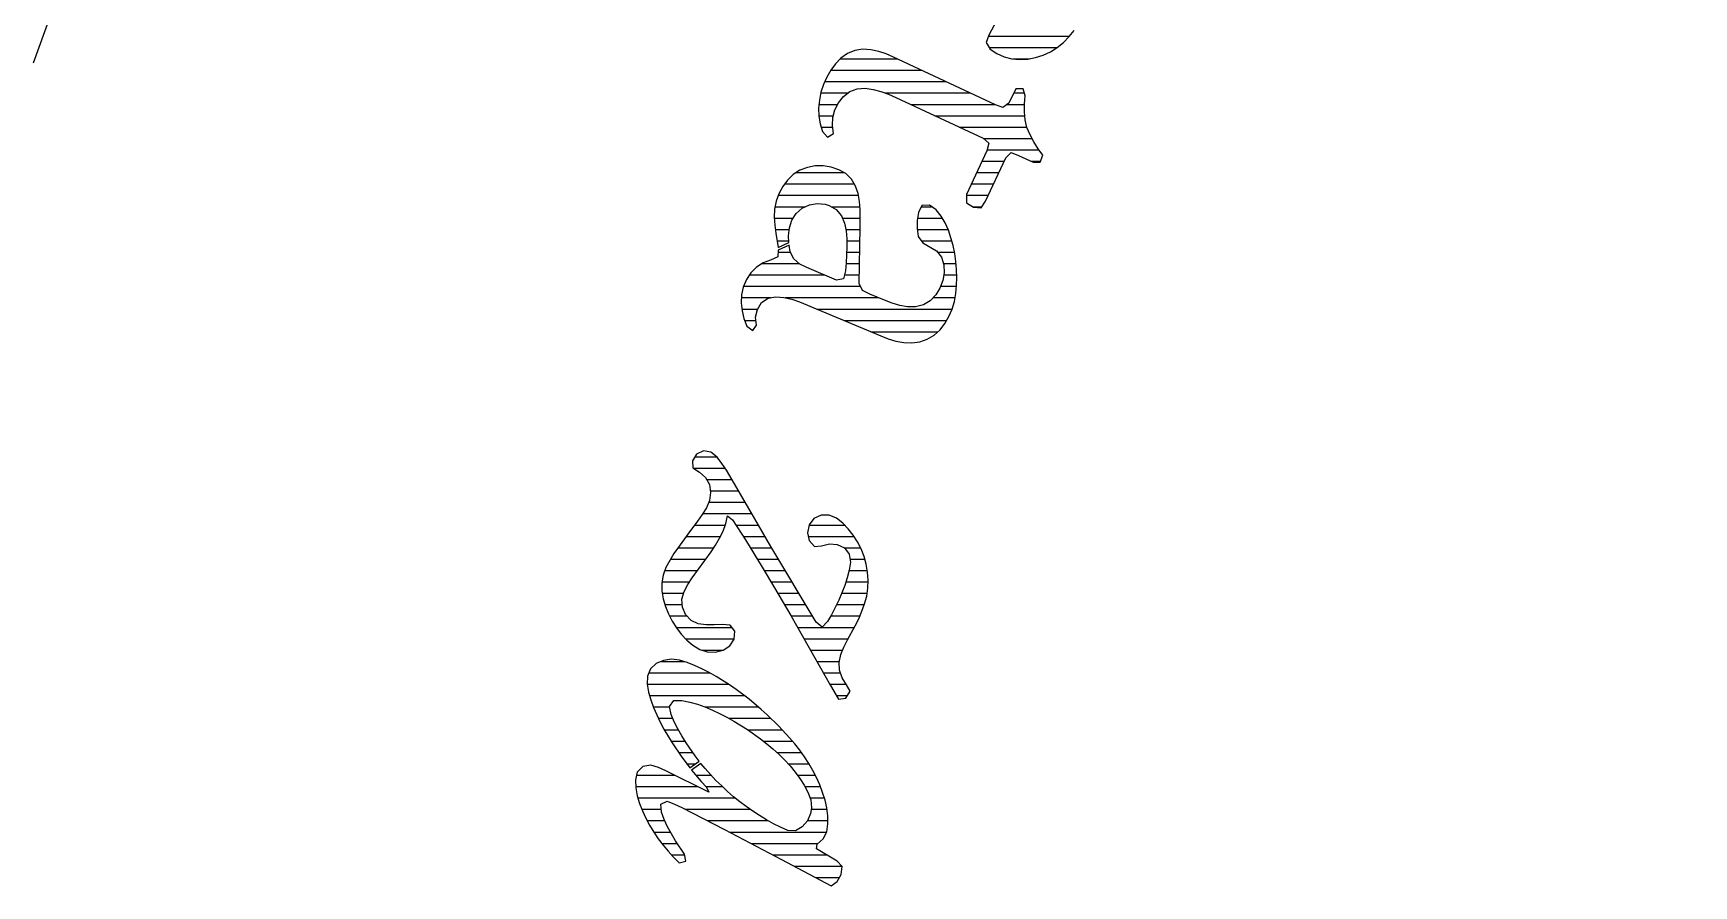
# Model space of a CAD drawing. Extents: x 0 to 93.7, y 0 to 54.9.
# Drawn here: x 36.22 to 50.83, y 28.53 to 36.03 of the extents above; entities that cross this region are included whole.
import ezdxf

# ---------------------------------------------------------------- set-up
doc = ezdxf.new("R2010")
doc.units = 0
doc.layers.add('20', color=53, linetype='CONTINUOUS')
doc.layers.add('21', color=4, linetype='CONTINUOUS')

msp = doc.modelspace()

# ---------------------------------------------------------------- linework, layer by layer
at = {"layer": '20'}
msp.add_arc((62.0718, 26.5935), 27.4295, 10.0802, 160.47, dxfattribs=at)
at = {"layer": '21'}
for p, q in [((44.6947, 36.1334), (44.6284, 36.0089)), ((44.6284, 36.0089), (44.6038, 35.943)), ((44.6038, 35.943), (44.6381, 35.886)), ((44.6251, 36), (45.3379, 36)), ((45.2297, 35.9011), (45.2846, 35.9454)), ((45.2846, 35.9454), (45.3343, 35.9955)), ((45.3343, 35.9955), (45.3786, 36.0504)), ((43.3269, 35.8078), (43.278, 35.7571)), ((43.3194, 35.8), (43.8233, 35.8)), ((43.3845, 35.8484), (43.3269, 35.8078)), ((43.4498, 35.8748), (43.3845, 35.8484)), ((43.5194, 35.8852), (43.4498, 35.8748)), ((43.5898, 35.8811), (43.5194, 35.8852)), ((43.6587, 35.8661), (43.5898, 35.8811)), ((43.7255, 35.8434), (43.6587, 35.8661)), ((43.7902, 35.8154), (43.7255, 35.8434)), ((44.6852, 35.3972), (43.7902, 35.8154)), ((44.6297, 35.9), (45.228, 35.9)), ((44.6381, 35.886), (44.6971, 35.8474)), ((44.6971, 35.8474), (44.7615, 35.8188)), ((44.7615, 35.8188), (44.8297, 35.8011)), ((44.8297, 35.8011), (44.8999, 35.7942)), ((44.8411, 35.8), (44.9829, 35.8)), ((44.8999, 35.7942), (44.9703, 35.7976)), ((44.9703, 35.7976), (45.0396, 35.8108)), ((45.0396, 35.8108), (45.1065, 35.8329)), ((45.1065, 35.8329), (45.1702, 35.8633)), ((45.1702, 35.8633), (45.2297, 35.9011)), ((43.2369, 35.6998), (43.2021, 35.6384)), ((43.278, 35.7571), (43.2369, 35.6998)), ((43.237, 35.7), (44.0372, 35.7)), ((43.1509, 35.5072), (43.1366, 35.4382)), ((43.173, 35.5742), (43.1509, 35.5072)), ((43.2021, 35.6384), (43.173, 35.5742)), ((43.1847, 35.6), (44.2512, 35.6)), ((43.3487, 35.4704), (43.4044, 35.5132)), ((43.4044, 35.5132), (43.4705, 35.537)), ((43.4705, 35.537), (43.5408, 35.5417)), ((43.5408, 35.5417), (43.6106, 35.5321)), ((43.6106, 35.5321), (43.6786, 35.5134)), ((43.6786, 35.5134), (43.7448, 35.489)), ((44.8649, 35.5373), (44.8045, 35.4097)), ((44.9298, 35.5365), (44.8649, 35.5373)), ((44.9478, 35.4763), (44.9298, 35.5365)), ((43.1366, 35.4382), (43.1305, 35.3679)), ((43.1305, 35.3679), (43.1328, 35.2974)), ((43.1333, 35.4), (43.2981, 35.4)), ((43.1494, 35.5), (43.3873, 35.5)), ((43.2735, 35.3519), (43.3056, 35.4147)), ((43.3056, 35.4147), (43.3487, 35.4704)), ((43.7149, 35.5), (44.4652, 35.5)), ((43.7448, 35.489), (43.8096, 35.461)), ((43.8096, 35.461), (44.5766, 35.1023)), ((43.9401, 35.4), (44.6791, 35.4)), ((44.7512, 35.3728), (44.6852, 35.3972)), ((44.8045, 35.4097), (44.7512, 35.3728)), ((44.7905, 35.4), (44.9424, 35.4)), ((44.8473, 35.5), (44.9407, 35.5)), ((44.9416, 35.3354), (44.9425, 35.4059)), ((44.9425, 35.4059), (44.9478, 35.4763)), ((43.1327, 35.3), (43.259, 35.3)), ((43.1328, 35.2974), (43.1436, 35.2277)), ((43.1436, 35.2277), (43.163, 35.16)), ((43.2519, 35.2138), (43.2545, 35.2841)), ((43.2607, 35.1438), (43.2519, 35.2138)), ((43.2545, 35.2841), (43.2735, 35.3519)), ((44.1539, 35.3), (44.9441, 35.3)), ((44.9464, 35.265), (44.9416, 35.3354)), ((44.9625, 35.1965), (44.9464, 35.265)), ((43.1515, 35.2), (43.2536, 35.2)), ((43.163, 35.16), (43.2075, 35.1127)), ((43.2075, 35.1127), (43.2607, 35.1438)), ((44.3677, 35.2), (44.9617, 35.2)), ((44.5766, 35.1023), (44.6292, 35.0586)), ((44.5794, 35.1), (45.0088, 35.1)), ((44.9913, 35.1321), (44.9625, 35.1965)), ((45.0251, 35.0702), (44.9913, 35.1321)), ((45.0623, 35.0103), (45.0251, 35.0702)), ((44.6099, 34.9919), (44.4304, 34.6084)), ((44.5979, 34.5476), (44.7772, 34.9312)), ((44.6292, 35.0586), (44.6099, 34.9919)), ((44.6122, 35), (45.0697, 35)), ((44.7772, 34.9312), (44.8239, 34.9771)), ((44.8239, 34.9771), (44.8894, 34.9517)), ((44.8894, 34.9517), (45.0172, 34.8918)), ((45.1034, 34.9529), (45.0623, 35.0103)), ((45.0801, 34.891), (45.1034, 34.9529)), ((42.9068, 34.782), (42.8561, 34.7331)), ((42.966, 34.8201), (42.9068, 34.782)), ((42.9347, 34.8), (43.3521, 34.8)), ((43.0316, 34.8458), (42.966, 34.8201)), ((43.1008, 34.8592), (43.0316, 34.8458)), ((43.1713, 34.8601), (43.1008, 34.8592)), ((43.2408, 34.8485), (43.1713, 34.8601)), ((43.3073, 34.8253), (43.2408, 34.8485)), ((43.3687, 34.7907), (43.3073, 34.8253)), ((43.4195, 34.7421), (43.3687, 34.7907)), ((44.5201, 34.8), (44.7159, 34.8)), ((44.5669, 34.9), (44.7626, 34.9)), ((44.9997, 34.9), (45.0835, 34.9)), ((45.0172, 34.8918), (45.0801, 34.891)), ((42.8144, 34.6762), (42.781, 34.6141)), ((42.8561, 34.7331), (42.8144, 34.6762)), ((42.8318, 34.7), (43.4444, 34.7)), ((43.4554, 34.6815), (43.4195, 34.7421)), ((43.4774, 34.6146), (43.4554, 34.6815)), ((44.4733, 34.7), (44.6692, 34.7)), ((42.7419, 34.4792), (42.739, 34.4087)), ((42.7557, 34.5483), (42.7419, 34.4792)), ((42.746, 34.5), (43.0121, 34.5)), ((42.781, 34.6141), (42.7557, 34.5483)), ((42.7756, 34.6), (43.4799, 34.6)), ((42.9329, 34.4402), (42.985, 34.4875)), ((42.985, 34.4875), (43.0488, 34.517)), ((43.0488, 34.517), (43.1183, 34.5276)), ((43.1183, 34.5276), (43.1884, 34.5208)), ((43.1884, 34.5208), (43.2245, 34.5091)), ((43.2245, 34.5091), (43.2853, 34.4739)), ((43.2403, 34.5), (43.4931, 34.5)), ((43.4895, 34.5451), (43.4774, 34.6146)), ((43.4951, 34.4748), (43.4895, 34.5451)), ((44.0393, 34.5107), (44.01, 34.4478)), ((44.0343, 34.5), (44.1236, 34.5)), ((44.1059, 34.5125), (44.0393, 34.5107)), ((44.1633, 34.4721), (44.1059, 34.5125)), ((44.4304, 34.6084), (44.4321, 34.5328)), ((44.4306, 34.6), (44.6224, 34.6)), ((44.4321, 34.5328), (44.4919, 34.4963)), ((44.4858, 34.5), (44.5669, 34.5)), ((44.4919, 34.4963), (44.5611, 34.4911)), ((44.5611, 34.4911), (44.5979, 34.5476)), ((42.739, 34.4087), (42.744, 34.3384)), ((42.7396, 34.4), (42.9076, 34.4)), ((42.744, 34.3384), (42.7529, 34.2684)), ((42.873, 34.314), (42.8954, 34.3806)), ((42.8954, 34.3806), (42.9329, 34.4402)), ((43.2853, 34.4739), (43.3314, 34.4209)), ((43.3314, 34.4209), (43.3588, 34.3561)), ((43.3403, 34.4), (43.4964, 34.4)), ((43.3588, 34.3561), (43.3722, 34.2869)), ((43.4965, 34.4042), (43.4951, 34.4748)), ((43.4951, 34.3173), (43.4965, 34.4042)), ((43.9986, 34.3782), (43.9968, 34.3078)), ((44.01, 34.4478), (43.9986, 34.3782)), ((44.0021, 34.4), (44.2184, 34.4)), ((44.2081, 34.4178), (44.1633, 34.4721)), ((44.2435, 34.3568), (44.2081, 34.4178)), ((44.272, 34.2922), (44.2435, 34.3568)), ((42.7489, 34.3), (42.8716, 34.3)), ((42.7529, 34.2684), (42.773, 34.1414)), ((42.7638, 34.2), (42.8679, 34.2)), ((42.8662, 34.2438), (42.873, 34.314)), ((42.8685, 34.1858), (42.8662, 34.2438)), ((43.3697, 34.3), (43.4948, 34.3)), ((43.3722, 34.2869), (43.3776, 34.2166)), ((43.3776, 34.2166), (43.3786, 34.146)), ((43.3778, 34.2), (43.4932, 34.2)), ((43.4869, 33.8234), (43.4951, 34.3173)), ((43.9968, 34.3078), (44.007, 34.2381)), ((43.9979, 34.3), (44.2686, 34.3)), ((44.007, 34.2381), (44.0461, 34.1815)), ((44.0333, 34.2), (44.3017, 34.2)), ((44.2949, 34.2255), (44.272, 34.2922)), ((44.3131, 34.1574), (44.2949, 34.2255)), ((42.7705, 34.0603), (42.7083, 34.0294)), ((42.7742, 34.1165), (42.7705, 34.0603)), ((42.773, 34.1414), (42.8685, 34.1858)), ((42.7731, 34.1), (42.8827, 34.1)), ((42.8711, 34.161), (42.7742, 34.1165)), ((42.8808, 34.1039), (42.8711, 34.161)), ((42.9109, 34.0406), (42.8808, 34.1039)), ((42.9647, 33.9955), (42.9109, 34.0406)), ((43.3786, 34.146), (43.3736, 34.005)), ((43.3769, 34.1), (43.4915, 34.1)), ((44.0461, 34.1815), (44.1688, 34.1125)), ((44.1688, 34.1125), (44.2117, 34.0571)), ((44.1785, 34.1), (44.3248, 34.1)), ((44.2117, 34.0571), (44.2321, 33.9898)), ((44.3272, 34.0882), (44.3131, 34.1574)), ((44.3374, 34.0184), (44.3272, 34.0882)), ((42.5332, 33.9172), (42.4946, 33.8582)), ((42.5219, 33.9), (43.1815, 33.9)), ((42.5829, 33.9671), (42.5332, 33.9172)), ((42.6422, 34.0051), (42.5829, 33.9671)), ((42.6343, 34), (42.9594, 34)), ((42.7083, 34.0294), (42.6422, 34.0051)), ((43.028, 33.9646), (42.9647, 33.9955)), ((43.2882, 33.8551), (43.028, 33.9646)), ((43.3664, 33.9348), (43.3502, 33.8664)), ((43.3581, 33.9), (43.4882, 33.9)), ((43.3736, 34.005), (43.3664, 33.9348)), ((43.3731, 34), (43.4899, 34)), ((44.2341, 33.9195), (44.2219, 33.8501)), ((44.229, 34), (44.3391, 34)), ((44.2307, 33.9), (44.3454, 33.9)), ((44.2321, 33.9898), (44.2341, 33.9195)), ((44.3438, 33.9481), (44.3374, 34.0184)), ((44.3461, 33.8776), (44.3438, 33.9481)), ((42.4677, 33.7931), (42.4527, 33.7243)), ((42.4946, 33.8582), (42.4677, 33.7931)), ((42.4705, 33.8), (43.4985, 33.8)), ((43.3502, 33.8664), (43.2882, 33.8551)), ((43.5172, 33.7621), (43.4869, 33.8234)), ((43.5799, 33.7302), (43.5172, 33.7621)), ((44.1972, 33.7841), (44.1612, 33.7235)), ((44.2219, 33.8501), (44.1972, 33.7841)), ((44.2031, 33.8), (44.3434, 33.8)), ((44.3372, 33.7369), (44.3441, 33.8071)), ((44.3441, 33.8071), (44.3461, 33.8776)), ((42.4527, 33.7243), (42.4493, 33.6538)), ((42.4493, 33.6538), (42.4564, 33.5837)), ((42.4515, 33.7), (42.712, 33.7)), ((42.5911, 33.5969), (42.6277, 33.6567)), ((42.6277, 33.6567), (42.6861, 33.6952)), ((42.6861, 33.6952), (42.7552, 33.7079)), ((42.7552, 33.7079), (42.8254, 33.7027)), ((42.8254, 33.7027), (42.8941, 33.6868)), ((42.8371, 33.7), (43.6542, 33.7)), ((42.8941, 33.6868), (42.9609, 33.664)), ((42.9609, 33.664), (43.6765, 33.3634)), ((43.7106, 33.6771), (43.5799, 33.7302)), ((43.7761, 33.6508), (43.7106, 33.6771)), ((43.8435, 33.63), (43.7761, 33.6508)), ((43.913, 33.6187), (43.8435, 33.63)), ((43.9835, 33.6199), (43.913, 33.6187)), ((44.0517, 33.6373), (43.9835, 33.6199)), ((44.1124, 33.6728), (44.0517, 33.6373)), ((44.1612, 33.7235), (44.1124, 33.6728)), ((44.1386, 33.7), (44.3304, 33.7)), ((44.3044, 33.5999), (44.3245, 33.6675)), ((44.3245, 33.6675), (44.3372, 33.7369)), ((42.4548, 33.6), (42.593, 33.6)), ((42.4564, 33.5837), (42.4732, 33.5152)), ((42.4732, 33.5152), (42.4998, 33.4499)), ((42.4794, 33.5), (42.5787, 33.5)), ((42.5525, 33.4115), (42.5827, 33.4584)), ((42.576, 33.5282), (42.5911, 33.5969)), ((42.5827, 33.4584), (42.576, 33.5282)), ((43.1134, 33.6), (44.3044, 33.6)), ((43.3514, 33.5), (44.2567, 33.5)), ((44.1987, 33.418), (44.2418, 33.4738)), ((44.2418, 33.4738), (44.2766, 33.5351)), ((44.2766, 33.5351), (44.3044, 33.5999)), ((42.4998, 33.4499), (42.5525, 33.4115)), ((43.5894, 33.4), (44.1791, 33.4)), ((43.6765, 33.3634), (43.7422, 33.3377)), ((43.7422, 33.3377), (43.8099, 33.3177)), ((43.8099, 33.3177), (43.8793, 33.3053)), ((43.9497, 33.3025), (44.0196, 33.3115)), ((44.0196, 33.3115), (44.0863, 33.3342)), ((44.0863, 33.3342), (44.1467, 33.3704)), ((44.1467, 33.3704), (44.1987, 33.418)), ((43.8793, 33.3053), (43.9497, 33.3025)), ((42.0549, 32.3244), (42.0196, 32.2641)), ((42.0406, 32.3), (42.2322, 32.3)), ((42.1182, 32.3523), (42.0549, 32.3244)), ((42.1823, 32.3412), (42.1182, 32.3523)), ((42.2364, 32.2965), (42.1823, 32.3412)), ((42.2797, 32.2409), (42.2364, 32.2965)), ((42.0196, 32.2641), (42.0245, 32.2041)), ((42.0245, 32.2041), (42.0836, 32.1657)), ((42.0309, 32.2), (42.3068, 32.2)), ((42.0836, 32.1657), (42.1349, 32.1175)), ((42.3187, 32.1821), (42.2797, 32.2409)), ((42.3914, 32.0611), (42.3187, 32.1821)), ((42.1349, 32.1175), (42.1692, 32.0563)), ((42.1447, 32.1), (42.3681, 32.1)), ((42.1692, 32.0563), (42.1789, 31.9867)), ((42.177, 32), (42.4267, 32)), ((42.5678, 31.7556), (42.3914, 32.0611)), ((42.1424, 31.8518), (42.106, 31.7913)), ((42.1689, 31.917), (42.1424, 31.8518)), ((42.162, 31.9), (42.4844, 31.9)), ((42.1789, 31.9867), (42.1689, 31.917)), ((42.0654, 31.7337), (41.9806, 31.6209)), ((42.106, 31.7913), (42.0654, 31.7337)), ((42.1112, 31.8), (42.5421, 31.8)), ((42.2893, 31.647), (42.3133, 31.7133)), ((42.3133, 31.7133), (42.3299, 31.7819)), ((42.3299, 31.7819), (42.3723, 31.7468)), ((42.3723, 31.7468), (42.4864, 31.5686)), ((42.7108, 31.5122), (42.5678, 31.7556)), ((43.0888, 31.7572), (43.0477, 31.7006)), ((43.1516, 31.7877), (43.0888, 31.7572)), ((43.2217, 31.7882), (43.1516, 31.7877)), ((43.2864, 31.7611), (43.2217, 31.7882)), ((43.3421, 31.7178), (43.2864, 31.7611)), ((43.3906, 31.6667), (43.3421, 31.7178)), ((41.9806, 31.6209), (41.8978, 31.5066)), ((41.9655, 31.6), (42.267, 31.6)), ((42.0401, 31.7), (42.3085, 31.7)), ((42.2237, 31.5222), (42.259, 31.5833)), ((42.259, 31.5833), (42.2893, 31.647)), ((42.4023, 31.7), (42.6004, 31.7)), ((42.4663, 31.6), (42.6592, 31.6)), ((42.4864, 31.5686), (42.6347, 31.3284)), ((43.0477, 31.7006), (43.0332, 31.632)), ((43.0332, 31.632), (43.0472, 31.5635)), ((43.0397, 31.6), (43.4408, 31.6)), ((43.0472, 31.5635), (43.0928, 31.5108)), ((43.0476, 31.7), (43.359, 31.7)), ((43.4337, 31.6109), (43.3906, 31.6667)), ((43.4724, 31.5518), (43.4337, 31.6109)), ((41.8576, 31.4486), (41.8201, 31.3888)), ((41.8978, 31.5066), (41.8576, 31.4486)), ((41.8932, 31.5), (42.209, 31.5)), ((42.0169, 31.2365), (42.1847, 31.4634)), ((42.1847, 31.4634), (42.2237, 31.5222)), ((42.5287, 31.5), (42.7181, 31.5)), ((43.11, 30.8466), (42.7108, 31.5122)), ((43.0928, 31.5108), (43.1564, 31.5159)), ((43.1564, 31.5159), (43.2246, 31.5332)), ((43.2246, 31.5332), (43.2947, 31.5302)), ((43.2947, 31.5302), (43.3572, 31.4988)), ((43.3548, 31.5), (43.4999, 31.5)), ((43.3572, 31.4988), (43.3985, 31.4424)), ((43.3985, 31.4424), (43.4104, 31.3734)), ((43.5054, 31.4896), (43.4724, 31.5518)), ((43.5313, 31.4239), (43.5054, 31.4896)), ((43.55, 31.3559), (43.5313, 31.4239)), ((41.7872, 31.3264), (41.7622, 31.2605)), ((41.7772, 31.3), (42.0638, 31.3)), ((41.8201, 31.3888), (41.7872, 31.3264)), ((41.8271, 31.4), (42.1378, 31.4)), ((42.5905, 31.4), (42.7781, 31.4)), ((42.6347, 31.3284), (42.7433, 31.1467)), ((42.6516, 31.3), (42.838, 31.3)), ((43.4001, 31.3037), (43.3818, 31.2356)), ((43.3991, 31.3), (43.5593, 31.3)), ((43.4104, 31.3734), (43.4001, 31.3037)), ((43.4058, 31.4), (43.5379, 31.4)), ((43.5616, 31.2864), (43.55, 31.3559)), ((43.5661, 31.216), (43.5616, 31.2864)), ((41.7622, 31.2605), (41.7496, 31.1911)), ((41.7496, 31.1911), (41.75, 31.1207)), ((41.75, 31.1207), (41.7625, 31.0513)), ((41.7512, 31.2), (41.9934, 31.2)), ((41.947, 31.1142), (41.9788, 31.1771)), ((41.9788, 31.1771), (42.0169, 31.2365)), ((42.7114, 31.2), (42.898, 31.2)), ((42.7433, 31.1467), (42.8856, 30.9029)), ((43.3599, 31.1685), (43.3349, 31.1025)), ((43.3818, 31.2356), (43.3599, 31.1685)), ((43.3702, 31.2), (43.5656, 31.2)), ((43.5537, 31.0756), (43.5636, 31.1455)), ((43.5636, 31.1455), (43.5661, 31.216)), ((41.7538, 31.1), (41.9429, 31.1)), ((41.7625, 31.0513), (41.7838, 30.9841)), ((41.7788, 31), (41.9304, 31)), ((41.7838, 30.9841), (41.8108, 30.9189)), ((41.9275, 31.0466), (41.947, 31.1142)), ((41.9319, 30.9766), (41.9275, 31.0466)), ((41.9596, 30.912), (41.9319, 30.9766)), ((42.7706, 31.1), (42.958, 31.1)), ((42.8289, 31), (43.018, 31)), ((43.2766, 30.9741), (43.2437, 30.9116)), ((43.307, 31.0377), (43.2766, 30.9741)), ((43.289, 31), (43.5325, 31)), ((43.3349, 31.1025), (43.307, 31.0377)), ((43.3338, 31.1), (43.5572, 31.1)), ((43.5113, 30.9412), (43.5352, 31.0076)), ((43.5352, 31.0076), (43.5537, 31.0756)), ((41.8108, 30.9189), (41.842, 30.8556)), ((41.8201, 30.9), (41.9708, 30.9)), ((41.842, 30.8556), (41.8789, 30.7955)), ((42.0075, 30.8607), (41.9596, 30.912)), ((42.0708, 30.8307), (42.0075, 30.8607)), ((42.1407, 30.8217), (42.0708, 30.8307)), ((42.2817, 30.8263), (42.2112, 30.8221)), ((42.3511, 30.8188), (42.2817, 30.8263)), ((42.8856, 30.9029), (43.2334, 30.2889)), ((42.8872, 30.9), (43.078, 30.9)), ((43.16, 30.8018), (43.11, 30.8466)), ((43.2085, 30.8504), (43.16, 30.8018)), ((43.2437, 30.9116), (43.2085, 30.8504)), ((43.237, 30.9), (43.4937, 30.9)), ((43.4526, 30.813), (43.4836, 30.8763)), ((43.4836, 30.8763), (43.5113, 30.9412)), ((41.8761, 30.8), (42.3658, 30.8)), ((41.8789, 30.7955), (41.9214, 30.7392)), ((41.9214, 30.7392), (41.9697, 30.6878)), ((41.9582, 30.7), (42.3867, 30.7)), ((41.9697, 30.6878), (42.0238, 30.6425)), ((42.2112, 30.8221), (42.1407, 30.8217)), ((42.3482, 30.6375), (42.3864, 30.6962)), ((42.3928, 30.7655), (42.3511, 30.8188)), ((42.3864, 30.6962), (42.3928, 30.7655)), ((42.9439, 30.8), (43.4452, 30.8)), ((43.0005, 30.7), (43.3885, 30.7)), ((43.3515, 30.6271), (43.3829, 30.6902)), ((43.3829, 30.6902), (43.4526, 30.813)), ((42.0238, 30.6425), (42.0841, 30.6062)), ((42.0841, 30.6062), (42.1509, 30.5841)), ((42.1029, 30.6), (42.2903, 30.6)), ((42.1509, 30.5841), (42.2212, 30.582)), ((42.2212, 30.582), (42.2893, 30.5994)), ((42.2893, 30.5994), (42.3482, 30.6375)), ((43.0572, 30.6), (43.341, 30.6)), ((43.3117, 30.4923), (43.3262, 30.5613)), ((43.3262, 30.5613), (43.3515, 30.6271)), ((41.6508, 30.4339), (41.6241, 30.3693)), ((41.6368, 30.4), (42.1732, 30.4)), ((41.7022, 30.4816), (41.6508, 30.4339)), ((41.7669, 30.5091), (41.7022, 30.4816)), ((41.7455, 30.5), (41.946, 30.5)), ((41.8366, 30.5189), (41.7669, 30.5091)), ((41.9066, 30.512), (41.8366, 30.5189)), ((41.9741, 30.4915), (41.9066, 30.512)), ((42.0397, 30.4655), (41.9741, 30.4915)), ((42.1038, 30.436), (42.0397, 30.4655)), ((42.1666, 30.4037), (42.1038, 30.436)), ((42.2281, 30.3692), (42.1666, 30.4037)), ((43.1138, 30.5), (43.3133, 30.5)), ((43.1705, 30.4), (43.3215, 30.4)), ((43.3142, 30.422), (43.3117, 30.4923)), ((43.3364, 30.3553), (43.3142, 30.422)), ((41.6241, 30.3693), (41.6228, 30.2989)), ((41.6228, 30.3), (42.3385, 30.3)), ((41.6228, 30.2989), (41.6348, 30.2294)), ((42.3476, 30.2943), (42.2281, 30.3692)), ((42.4057, 30.2541), (42.3476, 30.2943)), ((42.5182, 30.1689), (42.4057, 30.2541)), ((43.2271, 30.3), (43.3717, 30.3)), ((43.2334, 30.2889), (43.3043, 30.1673)), ((43.3743, 30.2959), (43.3364, 30.3553)), ((43.4065, 30.2377), (43.3743, 30.2959)), ((41.6348, 30.2294), (41.6542, 30.1616)), ((41.6432, 30.2), (42.4771, 30.2)), ((41.6542, 30.1616), (41.6783, 30.0953)), ((41.6766, 30.1), (41.819, 30.1)), ((41.8184, 30.1029), (41.8577, 30.1564)), ((41.8324, 30.0341), (41.8184, 30.1029)), ((41.8577, 30.1564), (41.9275, 30.1577)), ((41.9275, 30.1577), (41.9965, 30.1434)), ((41.9965, 30.1434), (42.0642, 30.1235)), ((42.0642, 30.1235), (42.1306, 30.0995)), ((42.1292, 30.1), (42.5998, 30.1)), ((42.1306, 30.0995), (42.1957, 30.0723)), ((42.626, 30.0779), (42.5182, 30.1689)), ((43.2853, 30.2), (43.3838, 30.2)), ((43.3043, 30.1673), (43.3709, 30.1784)), ((43.3709, 30.1784), (43.4065, 30.2377)), ((41.6783, 30.0953), (41.7061, 30.0304)), ((41.7061, 30.0304), (41.7366, 29.9668)), ((41.7207, 30), (41.8464, 30)), ((41.7366, 29.9668), (41.7695, 29.9044)), ((41.8592, 29.9689), (41.8324, 30.0341)), ((41.8913, 29.9061), (41.8592, 29.9689)), ((42.1957, 30.0723), (42.2596, 30.0424)), ((42.2596, 30.0424), (42.3223, 30.0102)), ((42.3223, 30.0102), (42.384, 29.9759)), ((42.3407, 30), (42.709, 30)), ((42.384, 29.9759), (42.504, 29.9016)), ((42.678, 30.0302), (42.626, 30.0779)), ((42.7789, 29.9316), (42.678, 30.0302)), ((41.7695, 29.9044), (41.8412, 29.7829)), ((41.7721, 29.9), (41.8948, 29.9)), ((41.9266, 29.845), (41.8913, 29.9061)), ((41.9642, 29.7853), (41.9266, 29.845)), ((42.504, 29.9016), (42.6192, 29.8202)), ((42.5063, 29.9), (42.8082, 29.9)), ((42.6192, 29.8202), (42.6748, 29.7767)), ((42.8749, 29.8281), (42.7789, 29.9316)), ((42.9205, 29.7743), (42.8749, 29.8281)), ((41.8311, 29.8), (41.9549, 29.8)), ((41.8412, 29.7829), (41.9199, 29.6657)), ((41.8969, 29.7), (42.0229, 29.7)), ((41.9199, 29.6657), (41.9972, 29.563)), ((42.0442, 29.669), (41.9642, 29.7853)), ((42.0795, 29.6229), (42.0442, 29.669)), ((42.645, 29.8), (42.8987, 29.8)), ((42.6748, 29.7767), (42.7289, 29.7314)), ((42.7289, 29.7314), (42.7811, 29.6839)), ((42.7634, 29.7), (42.9778, 29.7)), ((42.7811, 29.6839), (42.8312, 29.6343)), ((42.9641, 29.7188), (42.9205, 29.7743)), ((43.0056, 29.6617), (42.9641, 29.7188)), ((43.0444, 29.6028), (43.0056, 29.6617)), ((41.5351, 29.5273), (41.5199, 29.4589)), ((41.5843, 29.5762), (41.5351, 29.5273)), ((41.6528, 29.5883), (41.5843, 29.5762)), ((41.7202, 29.5681), (41.6528, 29.5883)), ((41.7847, 29.5394), (41.7202, 29.5681)), ((42.1633, 29.35), (41.7847, 29.5394)), ((41.9693, 29.6), (42.0481, 29.6)), ((41.9972, 29.563), (42.0795, 29.6229)), ((42.0951, 29.6034), (42.0128, 29.5434)), ((42.0128, 29.5434), (42.0956, 29.445)), ((42.0905, 29.6), (42.0979, 29.6)), ((42.132, 29.5586), (42.0951, 29.6034)), ((42.1787, 29.5057), (42.132, 29.5586)), ((42.8312, 29.6343), (42.8787, 29.5821)), ((42.8624, 29.6), (43.046, 29.6)), ((42.8787, 29.5821), (42.9228, 29.527)), ((42.9228, 29.527), (42.9637, 29.4695)), ((43.0801, 29.542), (43.0444, 29.6028)), ((43.1122, 29.4792), (43.0801, 29.542)), ((41.5199, 29.4589), (41.5222, 29.3885)), ((41.5218, 29.4), (42.0634, 29.4)), ((41.5222, 29.3885), (41.5343, 29.319)), ((41.5291, 29.5), (41.8635, 29.5)), ((42.0494, 29.5), (42.184, 29.5)), ((42.0956, 29.445), (42.1434, 29.3931)), ((42.137, 29.4), (42.2825, 29.4)), ((42.1434, 29.3931), (42.1633, 29.35)), ((42.2272, 29.4544), (42.1787, 29.5057)), ((42.2773, 29.4048), (42.2272, 29.4544)), ((42.3291, 29.3568), (42.2773, 29.4048)), ((42.942, 29.5), (43.1016, 29.5)), ((42.9637, 29.4695), (43.0025, 29.4106)), ((43.0025, 29.4106), (43.0368, 29.349)), ((43.0084, 29.4), (43.1459, 29.4)), ((43.1404, 29.4144), (43.1122, 29.4792)), ((43.1656, 29.3485), (43.1404, 29.4144)), ((41.5343, 29.319), (41.554, 29.2513)), ((41.5399, 29.3), (42.3956, 29.3)), ((41.554, 29.2513), (41.5794, 29.1854)), ((41.7417, 29.2453), (41.798, 29.2721)), ((41.7467, 29.1755), (41.7417, 29.2453)), ((41.798, 29.2721), (41.8631, 29.2455)), ((41.8631, 29.2455), (41.9264, 29.2142)), ((42.3824, 29.3106), (42.3291, 29.3568)), ((42.4373, 29.2662), (42.3824, 29.3106)), ((42.4936, 29.2237), (42.4373, 29.2662)), ((42.5512, 29.183), (42.4936, 29.2237)), ((43.0368, 29.349), (43.0607, 29.2827)), ((43.0545, 29.3), (43.1811, 29.3)), ((43.0607, 29.2827), (43.0668, 29.2126)), ((43.1871, 29.2813), (43.1656, 29.3485)), ((43.2033, 29.2127), (43.1871, 29.2813)), ((41.5738, 29.2), (41.745, 29.2)), ((41.5794, 29.1854), (41.6093, 29.1216)), ((41.6093, 29.1216), (41.643, 29.0596)), ((41.621, 29.1), (41.7747, 29.1)), ((41.7703, 29.1091), (41.7467, 29.1755)), ((41.8011, 29.0456), (41.7703, 29.1091)), ((41.9264, 29.2142), (42.3035, 29.0217)), ((41.9542, 29.2), (42.5271, 29.2)), ((42.1501, 29.1), (42.6844, 29.1)), ((42.6102, 29.1443), (42.5512, 29.183)), ((42.6706, 29.1077), (42.6102, 29.1443)), ((42.7322, 29.0733), (42.6706, 29.1077)), ((42.7951, 29.0414), (42.7322, 29.0733)), ((43.033, 29.0991), (42.9862, 29.0467)), ((43.0601, 29.1639), (43.033, 29.0991)), ((43.0334, 29.1), (43.2123, 29.1)), ((43.0668, 29.2126), (43.0601, 29.1639)), ((43.0651, 29.2), (43.2049, 29.2)), ((43.2122, 29.1427), (43.2033, 29.2127)), ((43.2123, 29.0722), (43.2122, 29.1427)), ((41.643, 29.0596), (41.6799, 28.9994)), ((41.6795, 29), (41.8266, 29)), ((41.6799, 28.9994), (41.7196, 28.9411)), ((41.7196, 28.9411), (41.762, 28.8847)), ((41.8355, 28.984), (41.8011, 29.0456)), ((41.8722, 28.9238), (41.8355, 28.984)), ((42.3035, 29.0217), (42.8034, 28.7596)), ((42.3448, 29), (43.1996, 29)), ((42.8593, 29.0122), (42.7951, 29.0414)), ((42.9255, 29.0112), (42.8593, 29.0122)), ((42.9862, 29.0467), (42.9255, 29.0112)), ((43.1162, 28.8936), (43.1688, 28.9403)), ((43.1688, 28.9403), (43.2011, 29.0028)), ((43.2011, 29.0028), (43.2123, 29.0722)), ((41.7505, 28.9), (41.8878, 28.9)), ((41.762, 28.8847), (41.8068, 28.8302)), ((41.8068, 28.8302), (41.8541, 28.7778)), ((41.8341, 28.8), (41.9509, 28.8)), ((41.9497, 28.8058), (41.8722, 28.9238)), ((41.9624, 28.7444), (41.9497, 28.8058)), ((42.5356, 28.9), (43.1234, 28.9)), ((42.7264, 28.8), (43.1989, 28.8)), ((43.1111, 28.8511), (43.1162, 28.8936)), ((43.2941, 28.7446), (43.1111, 28.8511)), ((41.8541, 28.7778), (41.9037, 28.7277)), ((41.9037, 28.7277), (41.9624, 28.7444)), ((42.8034, 28.7596), (43.2392, 28.527)), ((42.9151, 28.7), (43.3324, 28.7)), ((43.3362, 28.6955), (43.2941, 28.7446)), ((43.3274, 28.626), (43.3362, 28.6955)), ((43.1025, 28.6), (43.3137, 28.6)), ((43.2392, 28.527), (43.2947, 28.5639)), ((43.2947, 28.5639), (43.3274, 28.626))]:
    msp.add_line(p, q, dxfattribs=at)

doc.saveas('drawing.dxf')
